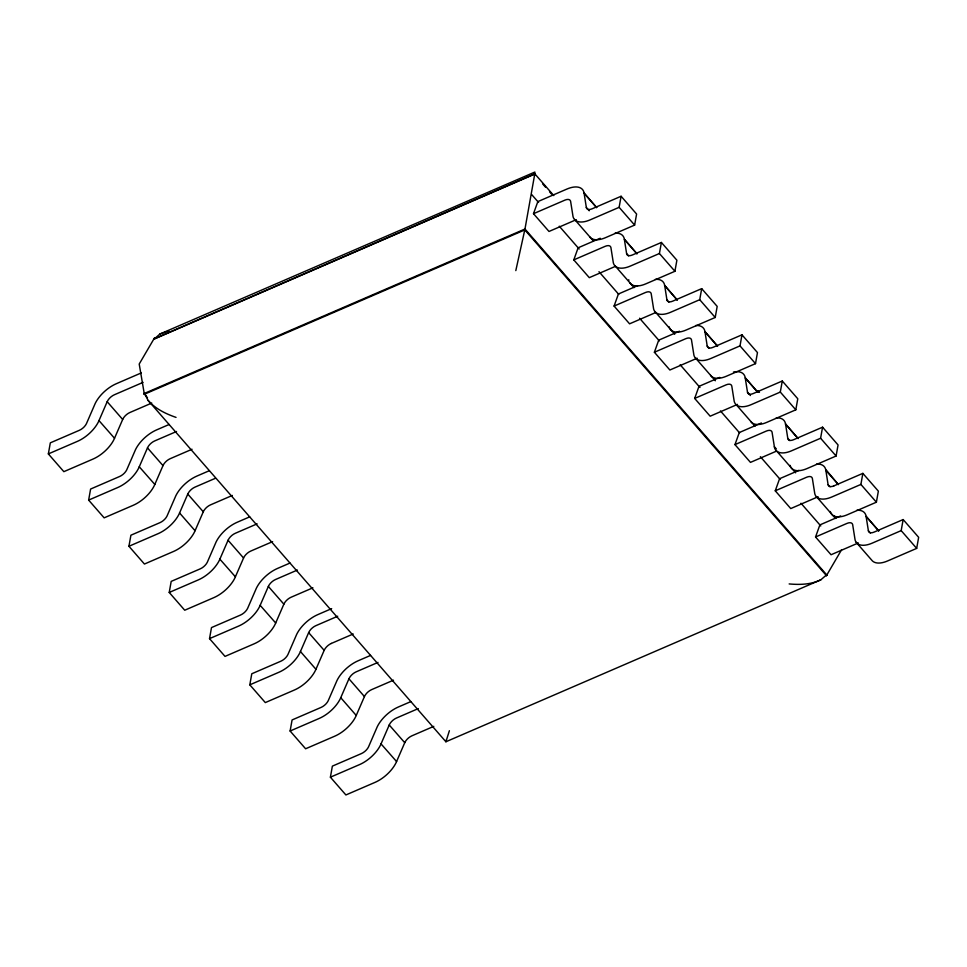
<?xml version="1.0" encoding="UTF-8"?>
<svg xmlns="http://www.w3.org/2000/svg" width="967" height="967" viewBox="0 0 967 967"><rect width="100%" height="100%" fill="white"/><g stroke="black" fill="none" stroke-linecap="round" stroke-linejoin="round"><path stroke-width="1.45" d="M841.568 549.776L826.447 575.631L826.785 574.676L820.886 579.777L445.908 741.762L148.084 400.398L144.385 393.231L144.361 394.258L139.212 364.039L154.345 338.184L154.007 339.127L534.956 174L553.789 195.588M826.289 575.45L826.725 574.906L524.839 228.877L524.815 229.904L525.154 228.949L144.325 393.46L144.361 394.258L144.518 393.388L144.579 394.161L524.585 230.001L524.972 229.022L524.972 230.073L826.289 575.45L826.785 574.676M445.968 740.335L445.908 741.762L449.389 730.714M154.575 338.087L154.188 339.054L159.893 334.038L534.884 172.041L534.642 174.701L534.582 173.915L154.067 338.897M515.81 270.615L524.972 229.022L524.815 229.904L534.799 173.818L534.521 174.543M524.972 230.073L525.154 228.949M151.746 403.07L129.892 412.51A8.207 4.158 -41.1 0 0 122.845 419.086L114.021 439.417A24.61 12.486 -41.1 0 1 92.892 459.12L63.846 471.666L48.35 453.91L50.32 442.85L79.367 430.303A8.207 4.158 -41.1 0 0 86.414 423.727L95.237 403.396A24.61 12.486 -41.1 0 1 116.366 383.694L141.267 372.936M192.034 449.256L170.18 458.696A8.207 4.158 -41.1 0 0 163.145 465.26L154.309 485.603A24.61 12.486 -41.1 0 1 133.192 505.306L104.146 517.853L88.638 500.096L90.608 489.036L119.666 476.477A8.207 4.158 -41.1 0 0 126.701 469.914L135.537 449.582A24.61 12.486 -41.1 0 1 156.654 429.88L169.104 424.501M232.322 495.442L210.48 504.883A8.207 4.158 -41.1 0 0 203.433 511.446L194.609 531.777A24.61 12.486 -41.1 0 1 173.48 551.492L144.434 564.039L128.937 546.27L130.908 535.21L159.954 522.663A8.207 4.158 -41.1 0 0 167.001 516.1L175.825 495.769A24.61 12.486 -41.1 0 1 196.954 476.054L209.404 470.675M272.621 541.629L250.767 551.069A8.207 4.158 -41.1 0 0 243.732 557.633L234.896 577.964A24.61 12.486 -41.1 0 1 213.78 597.666L184.721 610.225L169.225 592.457L171.195 581.397L200.242 568.85A8.207 4.158 -41.1 0 0 207.289 562.286L216.112 541.943A24.61 12.486 -41.1 0 1 237.241 522.24L249.691 516.861M312.909 587.815L291.067 597.243A8.207 4.158 -41.1 0 0 284.02 603.819L275.196 624.15A24.61 12.486 -41.1 0 1 254.067 643.853L225.021 656.4L209.525 638.643L211.495 627.583L240.541 615.036A8.207 4.158 -41.1 0 0 247.576 608.461L256.412 588.129A24.61 12.486 -41.1 0 1 277.541 568.427L289.991 563.048M331.355 643.43A8.207 4.158 -41.1 0 0 324.32 650.005L315.484 670.336A24.61 12.486 -41.1 0 1 294.355 690.039L265.309 702.586L249.812 684.829L251.783 673.769L280.829 661.223A8.207 4.158 -41.1 0 0 287.876 654.647L296.7 634.316A24.61 12.486 -41.1 0 1 317.829 614.613L331.657 608.63M393.496 680.176L371.654 689.616A8.207 4.158 -41.1 0 0 364.607 696.18L355.783 716.523A24.61 12.486 -41.1 0 1 334.655 736.225L305.608 748.772L290.112 731.016L292.082 719.956L321.129 707.397A8.207 4.158 -41.1 0 0 328.164 700.833L337 680.502A24.61 12.486 -41.1 0 1 358.116 660.787L370.566 655.421M433.796 726.362L411.942 735.802A8.207 4.158 -41.1 0 0 404.895 742.366L396.071 762.697A24.61 12.486 -41.1 0 1 374.942 782.412L345.896 794.959L330.4 777.19L332.37 766.13L361.416 753.583A8.207 4.158 -41.1 0 0 368.463 747.02L377.287 726.688A24.61 12.486 -41.1 0 1 398.416 706.974L410.866 701.595M534.582 173.915L534.836 174.616M589.677 236.855A24.61 12.486 -41.1 0 0 605.584 237.64L634.63 225.093L619.134 207.325L621.104 196.265L592.058 208.824A8.207 4.158 -41.1 0 1 586.377 207.748L584.092 193.122L596.591 207.591M634.63 225.093L636.6 214.033L621.104 196.265M629.976 283.041A24.61 12.486 -41.1 0 0 645.871 283.827L674.918 271.28L659.421 253.511L661.392 242.451L632.345 254.998A8.207 4.158 -41.1 0 1 626.664 253.934L624.211 238.474A24.61 12.486 -41.1 0 0 615.072 233.168M674.918 271.28L676.888 260.22L661.392 242.451M669.128 326.786A24.61 12.486 -41.1 0 0 686.171 330.013L715.217 317.466L699.721 299.697L701.691 288.637L672.645 301.184A8.207 4.158 -41.1 0 1 666.964 300.108L664.68 285.483L677.178 299.963L664.68 285.483M715.217 317.466L717.188 306.406L701.691 288.637M710.564 375.401A24.61 12.486 -41.1 0 0 726.459 376.199L755.505 363.64L740.009 345.884L741.979 334.824L712.933 347.371A8.207 4.158 -41.1 0 1 707.252 346.295L704.967 331.669L717.466 346.138M755.505 363.64L757.475 352.58L741.979 334.824M750.851 421.588A24.61 12.486 -41.1 0 0 766.758 422.374L795.805 409.827L780.309 392.07L782.279 381.01L753.22 393.557A8.207 4.158 -41.1 0 1 747.539 392.481L745.086 377.021A24.61 12.486 -41.1 0 0 733.457 372.053M795.805 409.827L797.775 398.767L782.279 381.01M790.003 465.345A24.61 12.486 -41.1 0 0 807.046 468.56L836.092 456.013L820.596 438.244L822.566 427.184L793.52 439.743A8.207 4.158 -41.1 0 1 787.839 438.667L785.555 424.042L798.053 438.51L785.555 424.042M836.092 456.013L838.063 444.953L822.566 427.184M830.29 511.531A24.61 12.486 -41.1 0 0 847.334 514.746L876.392 502.199L860.896 484.431L862.854 473.371L833.808 485.918M876.392 502.199L878.362 491.139L862.854 473.371M856.23 542.378L871.726 560.147A24.61 12.486 -41.1 0 0 887.633 560.933L916.68 548.386L901.184 530.617L903.154 519.557L874.108 532.104A8.207 4.158 -41.1 0 1 868.426 531.028L865.973 515.58A24.61 12.486 -41.1 0 0 856.835 510.262M916.68 548.386L918.65 537.326L903.154 519.557M524.585 230.001L524.839 228.877M576.308 219.666L549.002 231.464L533.494 213.695L537.833 201.62L566.88 189.073A24.61 12.486 -41.1 0 1 583.923 192.288L583.995 193.158M615.242 266.433L589.29 277.65L573.794 259.881L578.121 247.806L600.253 238.245M655.529 312.619L629.577 323.824L614.081 306.068L618.409 293.992L637.785 285.616M697.183 358.213L669.877 370.01L654.381 352.254L658.708 340.166L679.45 331.21M737.483 404.399L710.165 416.197L694.669 398.428L698.996 386.353L719.75 377.396M776.404 451.166L750.465 462.383L734.968 444.615L739.296 432.539L761.428 422.978M818.07 496.76L790.752 508.569L775.256 490.801L779.583 478.725L798.947 470.361M858.358 542.946L831.052 554.744L815.544 536.987L819.883 524.912L840.625 515.943M143.068 382.364L114.396 394.754A8.207 4.158 -41.1 0 0 107.349 401.317L98.525 421.648A24.61 12.486 -41.1 0 1 77.396 441.363L48.35 453.91M176.538 431.5L154.684 440.928A8.207 4.158 -41.1 0 0 147.649 447.503L138.813 467.835A24.61 12.486 -41.1 0 1 117.696 487.537L88.638 500.096M215.46 478.266L194.983 487.114A8.207 4.158 -41.1 0 0 187.936 493.69L179.113 514.021A24.61 12.486 -41.1 0 1 157.984 533.724L128.937 546.27M257.125 523.86L235.271 533.3A8.207 4.158 -41.1 0 0 228.236 539.876L219.4 560.207A24.61 12.486 -41.1 0 1 198.283 579.91L169.225 592.457M297.413 570.047L275.571 579.487A8.207 4.158 -41.1 0 0 268.524 586.05L259.7 606.382A24.61 12.486 -41.1 0 1 238.571 626.096L209.525 638.643M337.713 616.233L315.858 625.673A8.207 4.158 -41.1 0 0 308.824 632.237L299.988 652.568A24.61 12.486 -41.1 0 1 278.859 672.283L249.812 684.829M378 662.419L356.146 671.847A8.207 4.158 -41.1 0 0 349.111 678.423L340.287 698.754A24.61 12.486 -41.1 0 1 319.158 718.457L290.112 731.016M418.3 708.593L396.446 718.034A8.207 4.158 -41.1 0 0 389.399 724.609L380.575 744.941A24.61 12.486 -41.1 0 1 359.446 764.643L330.4 777.19M826.604 574.761L826.217 575.728L826.725 574.906M154.188 339.054L154.502 338.353L154.007 339.127M534.642 174.701L534.956 174M626.616 253.656L628.574 255.856M707.191 346.017L709.162 348.229M747.491 392.203L750.428 395.527M787.779 438.389L789.749 440.601M833.808 485.918A8.207 4.158 -41.1 0 1 828.127 484.854L830.037 486.776M868.366 530.762L870.336 532.962M533.494 213.695L564.909 200.133A8.207 4.158 -41.1 0 1 570.59 201.196L573.044 216.656A24.61 12.486 -41.1 0 0 590.088 219.884L619.134 207.325M122.676 419.46L107.18 401.692M573.794 259.881L605.197 246.319A8.207 4.158 -41.1 0 1 610.878 247.383L613.332 262.843A24.61 12.486 -41.1 0 0 630.375 266.058L659.421 253.511M614.081 306.068L645.497 292.493A8.207 4.158 -41.1 0 1 651.178 293.569L653.632 309.029A24.61 12.486 -41.1 0 0 670.675 312.244L699.721 299.697M666.904 299.843L668.874 302.042M654.381 352.254L685.784 338.68A8.207 4.158 -41.1 0 1 691.465 339.755L693.919 355.215A24.61 12.486 -41.1 0 0 710.963 358.431L740.009 345.884M243.551 558.007L228.055 540.251M694.669 398.428L726.084 384.866A8.207 4.158 -41.1 0 1 731.765 385.942L734.219 401.39A24.61 12.486 -41.1 0 0 751.25 404.617L780.309 392.07M734.968 444.615L766.372 431.052A8.207 4.158 -41.1 0 1 772.053 432.116L774.507 447.576A24.61 12.486 -41.1 0 0 791.55 450.803L820.596 438.244M774.337 446.754L776.368 448.93M331.355 643.43L353.209 633.989M315.907 669.249L300.411 651.48M775.256 490.801L806.659 477.227A8.207 4.158 -41.1 0 1 812.34 478.302L814.794 493.762A24.61 12.486 -41.1 0 0 831.838 496.978L860.896 484.431M825.758 470.264L838.437 484.648L825.673 469.394A24.61 12.486 -41.1 0 0 816.535 464.087M356.207 715.423L340.71 697.666M815.544 536.987L846.959 523.413A8.207 4.158 -41.1 0 1 852.64 524.489L855.094 539.949A24.61 12.486 -41.1 0 0 872.137 543.164L901.184 530.617M389.23 724.984L404.762 742.729M380.998 743.853L396.591 761.573M139.248 466.747L154.829 484.467M195.032 530.69L179.536 512.933M260.123 605.294L275.716 623.026M147.48 447.878L163 465.623M187.767 494.064L203.3 511.809M268.355 586.425L283.875 604.182M308.642 632.611L324.175 650.368M364.438 696.566L348.942 678.798M159.893 334.038L168.669 330.968M820.886 579.777C811.095 584.612 799.842 584.878 789.157 583.935M176.042 417.393C165.683 413.803 155.373 408.823 148.084 400.398M584.092 193.122L596.687 207.554M636.975 253.729L624.38 239.296L636.878 253.777M704.967 331.669L717.562 346.101M757.85 392.288L745.267 377.855L757.765 392.324M878.737 530.835L866.142 516.402L878.64 530.883M586.316 207.47L589.254 210.782M574.603 219.449L593.436 241.037M615.242 266.022L634.074 287.61M654.889 311.471L674.712 334.195M695.527 358.056L715.35 380.768M736.165 404.629L754.997 426.217M776.803 451.214L795.636 472.803M816.45 496.651L835.283 518.239M542.584 183.79L545.557 187.211M549.534 191.756L551.516 194.029M531.632 194.512L538.559 202.454M559.277 226.205L579.16 248.99M598.972 271.691L618.771 294.391M639.562 318.228L659.373 340.928M680.152 364.752L699.975 387.465M720.451 410.939L739.574 432.865M760.376 456.702L780.176 479.402M800.978 503.239L820.778 525.939M144.325 393.46L147.492 397.836M98.948 420.56L114.541 438.281M219.835 559.119L235.416 576.84M834.267 515.943L835.814 518.469M144.385 393.231L144.579 394.161M825.842 470.216L828.078 484.576M785.458 424.078L785.385 423.208A24.61 12.486 -41.1 0 0 776.247 417.901M704.87 331.705L704.798 330.835A24.61 12.486 -41.1 0 0 695.66 325.528M664.583 285.531L664.51 284.661A24.61 12.486 -41.1 0 0 655.372 279.342M628.755 279.741L628.828 280.611M144.518 393.388L144.518 394.427M757.475 390.62A24.61 12.486 -41.1 0 1 759.446 392.36"/></g></svg>
